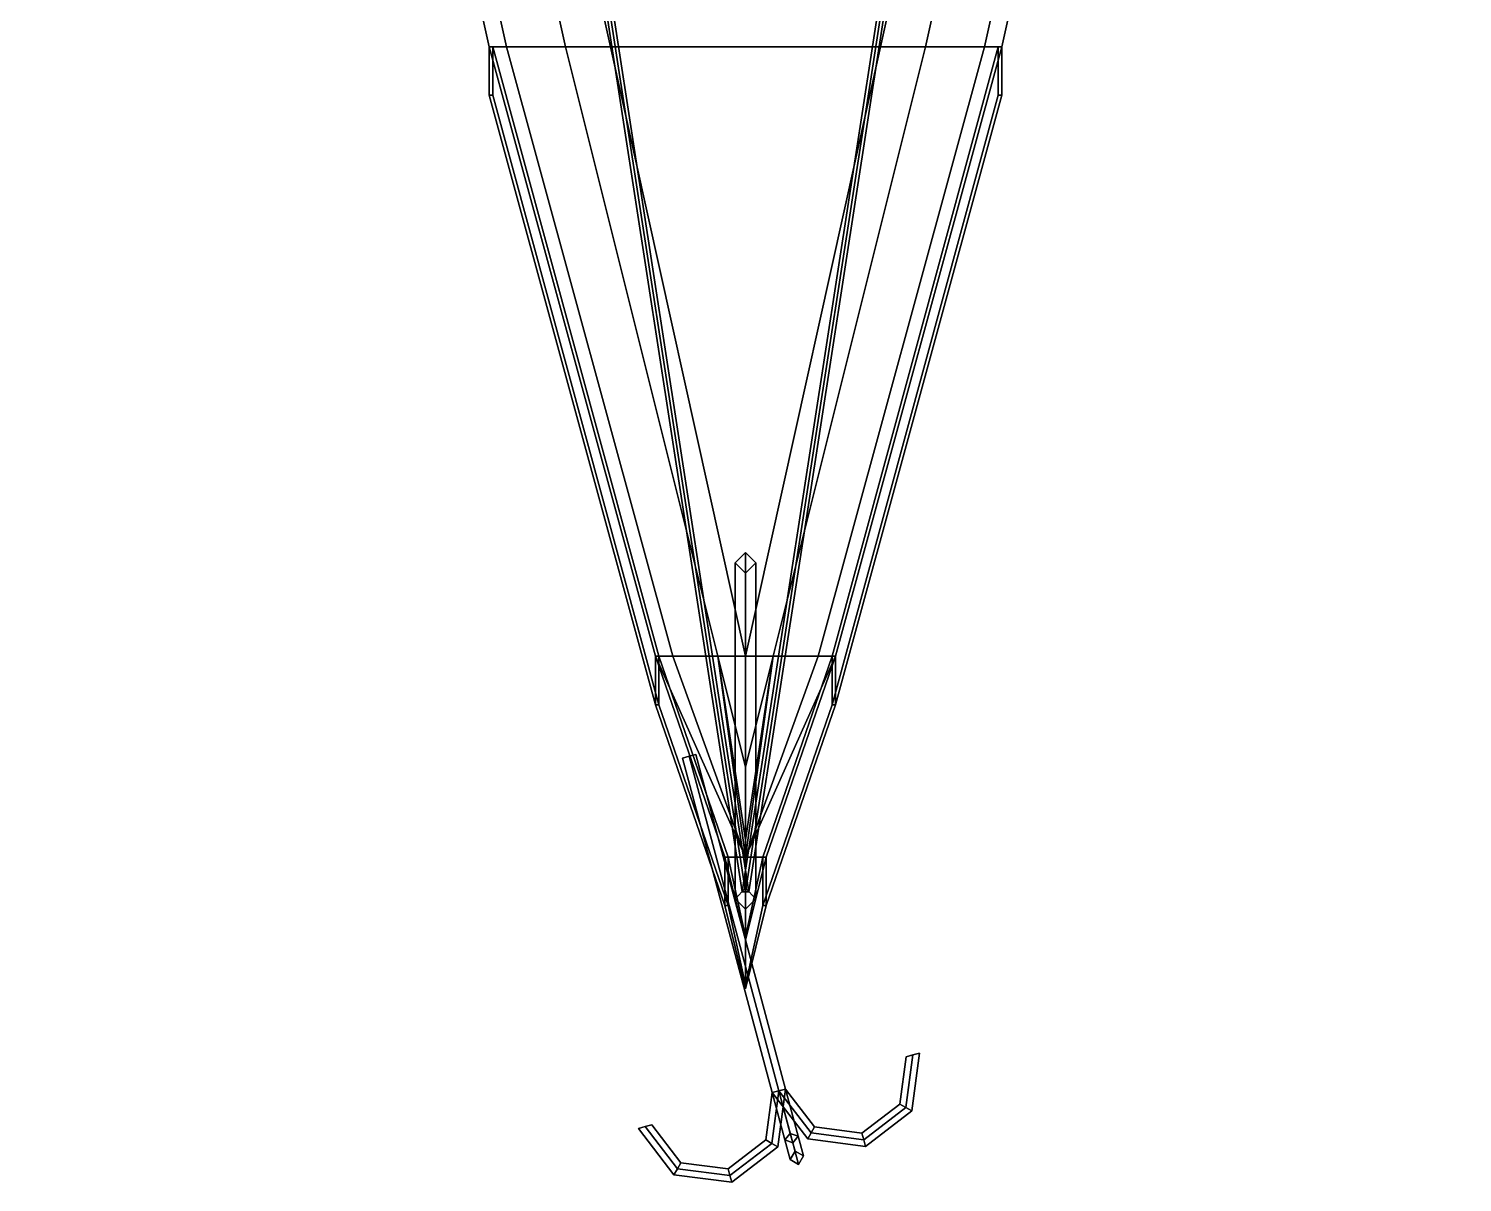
# Model space of a CAD drawing. Header units: millimetres. Extents: x -3 to 3, y -23.4 to 39.1.
# Drawn here: x -2.07 to 2.07, y -23.419 to -20.088 of the extents above; entities that cross this region are included whole.
import ezdxf

# ---------------------------------------------------------------- set-up
doc = ezdxf.new("R2010")
doc.units = ezdxf.units.MM
doc.layers.add('base_43', color=7, linetype='Continuous')
doc.layers.add('underwater', color=1, linetype='Continuous')

msp = doc.modelspace()

# ---------------------------------------------------------------- linework, layer by layer
for points in [[(-1.130000000000002, -18.38), (-0.7400000000000024, -20.14), (-0.7400000000000051, -20.14, 1.27), (-1.130000000000004, -18.38, 1.25)], [(-1.130000000000004, -18.38, 1.25), (-0.7400000000000051, -20.14, 1.27), (0.7399999999999953, -20.14, 1.27), (1.129999999999995, -18.38, 1.25)], [(1.129999999999995, -18.38, 1.25), (0.7399999999999953, -20.14, 1.27), (0.7399999999999975, -20.14), (1.129999999999998, -18.38)], [(-0.7400000000000024, -20.14), (-0.2600000000000027, -21.9), (-0.2600000000000051, -21.9, 1.29), (-0.7400000000000051, -20.14, 1.27)], [(-0.7400000000000051, -20.14, 1.27), (-0.7400000000000002, -20.28, 1.48), (-0.7300000000000002, -20.28, 1.48), (-0.7300000000000002, -20.14, 1.27)], [(-0.2600000000000051, -21.9, 1.29), (-0.2599999999999998, -22.04, 1.8), (-0.7400000000000002, -20.28, 1.48), (-0.7400000000000002, -20.14, 1.27)], [(-0.7300000000000051, -20.14, 1.27), (-0.2499999999999813, -21.90000000000007, 1.290000000000001), (0.2499999999999944, -21.9, 1.29), (0.7299999999999953, -20.14, 1.27)], [(-0.7300000000000051, -20.14, 1.27), (-0.7300000000000002, -20.28, 1.48), (-0.2499999999999998, -22.04, 1.8), (-0.2499999999999998, -21.9, 1.29)], [(0.2499999999999944, -21.9, 1.29), (0.2499999999999944, -22.04, 1.8), (0.7299999999999953, -20.28, 1.48), (0.7299999999999953, -20.14, 1.27)], [(0.7399999999999953, -20.14, 1.27), (0.2599999999999945, -21.9, 1.29), (0.2599999999999973, -21.9), (0.7399999999999975, -20.14)], [(0.7399999999999953, -20.14, 1.27), (0.7399999999999953, -20.28, 1.48), (0.2599999999999944, -22.04, 1.8), (0.2599999999999945, -21.9, 1.29)], [(0.7299999999999953, -20.14, 1.27), (0.7299999999999953, -20.28, 1.48), (0.7399999999999953, -20.28, 1.48), (0.7399999999999953, -20.14, 1.27)], [(-0.7400000000000002, -20.28, 1.48), (-0.2599999999999998, -22.04, 1.8), (-0.2499999999999998, -22.04, 1.8), (-0.7300000000000002, -20.28, 1.48)], [(0.7299999999999953, -20.28, 1.48), (0.2499999999999944, -22.04, 1.8), (0.2599999999999944, -22.04, 1.8), (0.7399999999999953, -20.28, 1.48)], [(-5.286830001560716e-15, -21.6, 1.29), (-0.03000000000000529, -21.63, 1.29), (-0.03000000000000554, -22.6, 3.43), (-5.524403634202257e-15, -22.57, 3.43)], [(0.0299999999999947, -21.63, 1.29), (-5.286830001560716e-15, -21.6, 1.29), (-5.524403634202257e-15, -22.57, 3.43), (0.02999999999999446, -22.6, 3.43)], [(-0.03000000000000529, -21.63, 1.29), (-5.311933618662446e-15, -21.66, 1.29), (-5.524403634202257e-15, -22.57, 3.297628865979384), (-0.03000000000000554, -22.6, 3.43)], [(-5.311933618662446e-15, -21.66, 1.29), (0.0299999999999947, -21.63, 1.29), (0.02999999999999446, -22.6, 3.43), (-5.524403634202257e-15, -22.57, 3.297628865979384)], [(-0.2600000000000027, -21.9), (-5.505830166785408e-15, -22.48), (-0.06000000000000601, -22.48, 1.29), (-0.2600000000000051, -21.9, 1.29)], [(-0.06000000000000597, -22.48, 1.29), (-0.06000000000000049, -22.62, 1.88), (-0.2599999999999998, -22.04, 1.8), (-0.2600000000000051, -21.9, 1.29)], [(-0.2499999999999813, -21.90000000000007, 1.290000000000001), (-0.05000000000000922, -22.48, 1.289999999999999), (0.049999999999995, -22.48, 1.29), (0.2499999999999944, -21.9, 1.29)], [(-0.2500000000000047, -21.9, 1.29), (-0.2499999999999998, -22.04, 1.8), (-0.05000000000000048, -22.62, 1.88), (-0.05000000000000052, -22.48, 1.29)], [(0.2599999999999945, -21.9, 1.29), (0.05999999999999499, -22.48, 1.29), (-5.505830166785408e-15, -22.48), (0.2599999999999973, -21.9)], [(0.2499999999999944, -21.9, 1.29), (0.04999999999999498, -22.48, 1.29), (0.04999999999999539, -22.62, 1.88), (0.2499999999999949, -22.04, 1.8)], [(0.259999999999994, -22.04, 1.8), (0.05999999999999451, -22.62, 1.88), (0.05999999999999499, -22.48, 1.29), (0.2599999999999945, -21.9, 1.29)], [(-0.2599999999999998, -22.04, 1.8), (-0.06000000000000052, -22.62, 1.88), (-0.05000000000000051, -22.62, 1.88), (-0.2499999999999998, -22.04, 1.8)], [(0.2499999999999944, -22.04, 1.8), (0.04999999999999494, -22.62, 1.88), (0.05999999999999495, -22.62, 1.88), (0.2599999999999944, -22.04, 1.8)], [(-0.1623504748063912, -22.18874079554101, 1.06), (-0.1816689913321726, -22.19391717644306, 1.04), (0.0771500537703479, -23.15984300273213, 1.04), (0.09646857029612933, -23.15466662183008, 1.06)], [(-0.1816689913321726, -22.19391717644306, 1.04), (-0.1623504748063912, -22.18874079554101, 1.02), (0.09646857029612933, -23.15466662183008, 1.02), (0.0771500537703479, -23.15984300273213, 1.04)], [(-0.1430319582806097, -22.18356441463896, 1.04), (-0.1623504748063912, -22.18874079554101, 1.06), (0.09646857029612933, -23.15466662183008, 1.06), (0.1157870868219108, -23.14949024092803, 1.04)], [(-0.1623504748063912, -22.18874079554101, 1.02), (-0.1430319582806097, -22.18356441463896, 1.04), (0.1157870868219108, -23.14949024092803, 1.04), (0.09646857029612933, -23.15466662183008, 1.02)], [(-5.505830166785408e-15, -22.48), (-5.505830166785408e-15, -22.48), (-5.564611271768882e-15, -22.72, 1.29), (-0.06000000000000601, -22.48, 1.29)], [(-2.782305635884442e-15, -22.72000000000001, 1.29), (-2.799450124837954e-15, -22.86, 1.88), (-0.06000000000000059, -22.62, 1.88), (-0.06000000000000639, -22.48, 1.29)], [(-0.05000000000000922, -22.48, 1.289999999999999), (1.575964348161707e-14, -22.71000000000078, 1.290000000003297), (1.575964348161707e-14, -22.71000000000078, 1.290000000003297), (0.049999999999995, -22.48, 1.29)], [(-0.05000000000002387, -22.47999999999993, 1.289999999999999), (-0.05000000000000048, -22.62, 1.88), (-2.798225518484131e-15, -22.84999999999999, 1.88), (-2.781081029530619e-15, -22.71, 1.29)], [(0.05999999999999499, -22.48, 1.29), (-5.564611271768882e-15, -22.72, 1.29), (-5.505830166785408e-15, -22.48)], [(0.05999999999999451, -22.62, 1.88), (-2.903533533396562e-15, -22.85999999999999, 1.879999999999955), (-5.564802091351239e-15, -22.72, 1.29), (0.05999999999999499, -22.48, 1.29)], [(0.04999999999999498, -22.48, 1.29), (-1.744990274239053e-14, -22.71000000000024, 1.290000000001007), (-2.798225518484131e-15, -22.84999999999999, 1.88), (0.0499999999999958, -22.62, 1.88)], [(-5.524403634202257e-15, -22.57, 1.29), (-0.03000000000000554, -22.6, 1.29), (-0.03000000000000554, -22.6, 4.33), (-5.524403634202257e-15, -22.57, 4.33)], [(-5.524403634202257e-15, -22.57, 4.33), (-0.03000000000000554, -22.6, 4.33), (-5.549507251303987e-15, -22.63, 4.33), (0.02999999999999446, -22.6, 4.33)], [(-0.03000000000000554, -22.6, 1.29), (-5.549507251303987e-15, -22.63, 1.29), (-5.549507251303987e-15, -22.63, 4.33), (-0.03000000000000554, -22.6, 4.33)], [(0.02999999999999446, -22.6, 1.29), (-5.524403634202257e-15, -22.57, 1.29), (-5.524403634202257e-15, -22.57, 4.33), (0.02999999999999446, -22.6, 4.33)], [(-5.549507251303987e-15, -22.63, 1.29), (0.02999999999999446, -22.6, 1.29), (0.02999999999999446, -22.6, 4.33), (-5.549507251303987e-15, -22.63, 4.33)], [(-0.06000000000000052, -22.62, 1.88), (-2.799450124837954e-15, -22.86, 1.88), (-2.798225518484131e-15, -22.84999999999999, 1.88), (-0.05000000000000051, -22.62, 1.88)], [(0.04999999999999494, -22.62, 1.88), (-2.798225518484131e-15, -22.84999999999999, 1.88), (-2.799450124837954e-15, -22.86, 1.88), (0.05999999999999495, -22.62, 1.88)], [(-1.744990274239049e-14, -22.70999999999993, 1.29), (5.930903012631162e-15, -22.85, 1.880000000000001), (-2.798225518484131e-15, -22.84999999999999, 1.75)], [(1.575964348170949e-14, -22.71000000000009, 1.290000000001007), (-2.798225518484131e-15, -22.84999999999999, 1.75), (-2.798225518484131e-15, -22.84999999999999, 1.75), (1.658210515512875e-14, -22.85000000000009, 1.880000000001007)], [(-2.799450124837954e-15, -22.86, 1.75), (-2.799450124837954e-15, -22.86, 1.75), (-2.903533533396562e-15, -22.85999999999999, 1.88), (-8.694243242013399e-15, -22.71999999999999, 1.29)], [(0.4628588163108286, -23.20290281280958, 1.02), (0.4455383082351415, -23.19290281280957, 1.04), (0.4635203842859738, -23.05631538469112, 1.04), (0.4828389008117543, -23.05113900378907, 1.02)], [(0.4455383082351415, -23.19290281280957, 1.04), (0.4628588163108286, -23.20290281280958, 1.06), (0.4828389008117543, -23.05113900378907, 1.06), (0.4635203842859738, -23.05631538469112, 1.04)], [(0.4628588163108286, -23.20290281280958, 1.06), (0.4801793243865183, -23.21290281280957, 1.04), (0.5021574173375358, -23.04596262288702, 1.04), (0.4828389008117543, -23.05113900378907, 1.06)], [(0.4801793243865183, -23.21290281280957, 1.04), (0.4628588163108286, -23.20290281280958, 1.02), (0.4828389008117543, -23.05113900378907, 1.02), (0.5021574173375358, -23.04596262288702, 1.04)], [(0.4828389008117543, -23.05113900378907, 1.02), (0.4635203842859738, -23.05631538469112, 1.04), (0.4828389008117543, -23.05113900378907, 1.06), (0.5021574173375358, -23.04596262288702, 1.04)], [(0.09646857029613022, -23.15466662183008, 1.06), (0.0771500537703488, -23.15984300273213, 1.04), (0.05916797771951474, -23.29643043085058, 1.04), (0.07648848579520447, -23.30643043085059, 1.06)], [(0.0771500537703488, -23.15984300273213, 1.04), (0.09646857029613022, -23.15466662183008, 1.02), (0.07648848579520447, -23.30643043085059, 1.02), (0.05916797771951474, -23.29643043085058, 1.04)], [(0.09646857029613022, -23.15466662183008, 1.02), (0.1157870868219108, -23.14949024092803, 1.04), (0.09380899387089155, -23.31643043085059, 1.04), (0.07648848579520447, -23.30643043085059, 1.02)], [(0.1157870868219108, -23.14949024092803, 1.04), (0.09646857029613022, -23.15466662183008, 1.06), (0.07648848579520447, -23.30643043085059, 1.06), (0.09380899387089155, -23.31643043085059, 1.04)], [(0.0771500537703479, -23.15984300273213, 0.6400000000000023), (0.09646857029612933, -23.15466662183008, 0.6600000000000019), (0.1157870868219108, -23.14949024092803, 0.6400000000000023), (0.09646857029612933, -23.15466662183008, 0.6200000000000028)], [(0.1157870868219108, -23.14949024092803, 1.439999999999998), (0.09646857029612933, -23.15466662183008, 1.419999999999999), (0.0771500537703479, -23.15984300273213, 1.439999999999998), (0.09646857029612933, -23.15466662183008, 1.459999999999998)], [(0.1137525941487914, -23.29644554311058, 0.6985786437626924), (0.1294108566367279, -23.27760890817068, 0.7127207793864212), (0.09646857029612933, -23.15466662183008, 0.6600000000000019), (0.0771500537703479, -23.15984300273213, 0.6400000000000023)], [(0.136731364712417, -23.30492941624637, 0.6844365081389601), (0.1137525941487914, -23.29644554311058, 0.6985786437626924), (0.0771500537703479, -23.15984300273213, 0.6400000000000023), (0.09646857029612933, -23.15466662183008, 0.6200000000000028)], [(0.0771500537703479, -23.15984300273213, 1.040000000000001), (0.09646857029612933, -23.15466662183008, 1.020000000000001), (0.1294108566367288, -23.27760890817068, 0.9672792206135785), (0.1137525941487914, -23.29644554311058, 0.9814213562373109)], [(0.09646857029612933, -23.15466662183008, 1.06), (0.0771500537703479, -23.15984300273213, 1.040000000000001), (0.1137525941487914, -23.29644554311058, 0.9814213562373109), (0.1367313647124178, -23.30492941624637, 0.9955634918610397)], [(0.09646857029612844, -23.15466662183008, 1.06), (0.0771500537703479, -23.15984300273213, 1.04), (0.1796537355539441, -23.29342840164215, 1.04), (0.1896537355539412, -23.27610789356646, 1.06)], [(0.0771500537703479, -23.15984300273213, 1.04), (0.09646857029612844, -23.15466662183008, 1.02), (0.1896537355539412, -23.27610789356646, 1.02), (0.1796537355539441, -23.29342840164215, 1.04)], [(0.1294108566367279, -23.27760890817068, 1.367279220613579), (0.1137525941487914, -23.29644554311058, 1.381421356237308), (0.0771500537703479, -23.15984300273213, 1.439999999999998), (0.09646857029612933, -23.15466662183008, 1.419999999999999)], [(0.1137525941487914, -23.29644554311058, 1.381421356237308), (0.136731364712417, -23.30492941624637, 1.39556349186104), (0.09646857029612933, -23.15466662183008, 1.459999999999998), (0.0771500537703479, -23.15984300273213, 1.439999999999998)], [(0.09646857029612933, -23.15466662183008, 1.059999999999999), (0.0771500537703479, -23.15984300273213, 1.04), (0.1137525941487914, -23.29644554311058, 1.09857864376269), (0.1294108566367288, -23.27760890817068, 1.112720779386422)], [(0.0771500537703479, -23.15984300273213, 1.04), (0.09646857029612933, -23.15466662183008, 1.02), (0.1367313647124178, -23.30492941624637, 1.084436508138961), (0.1137525941487914, -23.29644554311058, 1.09857864376269)], [(0.1294108566367279, -23.27760890817068, 0.7127207793864212), (0.1523896272003543, -23.28609278130648, 0.6985786437626924), (0.1157870868219108, -23.14949024092803, 0.6400000000000023), (0.09646857029612933, -23.15466662183008, 0.6600000000000019)], [(0.1523896272003543, -23.28609278130648, 0.6985786437626924), (0.136731364712417, -23.30492941624637, 0.6844365081389601), (0.09646857029612933, -23.15466662183008, 0.6200000000000028), (0.1157870868219108, -23.14949024092803, 0.6400000000000023)], [(0.09646857029612933, -23.15466662183008, 1.020000000000001), (0.1157870868219108, -23.14949024092803, 1.040000000000001), (0.1523896272003543, -23.28609278130648, 0.9814213562373109), (0.1294108566367288, -23.27760890817068, 0.9672792206135785)], [(0.1157870868219108, -23.14949024092803, 1.040000000000001), (0.09646857029612933, -23.15466662183008, 1.06), (0.1367313647124178, -23.30492941624637, 0.9955634918610397), (0.1523896272003543, -23.28609278130648, 0.9814213562373109)], [(0.09646857029612844, -23.15466662183008, 1.02), (0.1157870868219099, -23.14949024092803, 1.04), (0.1996537355539428, -23.25878738549078, 1.04), (0.1896537355539412, -23.27610789356646, 1.02)], [(0.1157870868219099, -23.14949024092803, 1.04), (0.09646857029612844, -23.15466662183008, 1.06), (0.1896537355539412, -23.27610789356646, 1.06), (0.1996537355539428, -23.25878738549078, 1.04)], [(0.1523896272003543, -23.28609278130648, 1.381421356237308), (0.1294108566367279, -23.27760890817068, 1.367279220613579), (0.09646857029612933, -23.15466662183008, 1.419999999999999), (0.1157870868219108, -23.14949024092803, 1.439999999999998)], [(0.136731364712417, -23.30492941624637, 1.39556349186104), (0.1523896272003543, -23.28609278130648, 1.381421356237308), (0.1157870868219108, -23.14949024092803, 1.439999999999998), (0.09646857029612933, -23.15466662183008, 1.459999999999998)], [(0.1157870868219108, -23.14949024092803, 1.04), (0.09646857029612933, -23.15466662183008, 1.059999999999999), (0.1294108566367288, -23.27760890817068, 1.112720779386422), (0.1523896272003543, -23.28609278130648, 1.09857864376269)], [(0.09646857029612933, -23.15466662183008, 1.02), (0.1157870868219108, -23.14949024092803, 1.04), (0.1523896272003543, -23.28609278130648, 1.09857864376269), (0.1367313647124178, -23.30492941624637, 1.084436508138961)], [(0.3414175445744468, -23.29608797806739, 1.02), (0.336241163672396, -23.27676946154161, 1.04), (0.4455383082351415, -23.19290281280957, 1.04), (0.4628588163108286, -23.20290281280958, 1.02)], [(0.336241163672396, -23.27676946154161, 1.04), (0.3414175445744468, -23.29608797806739, 1.06), (0.4628588163108286, -23.20290281280958, 1.06), (0.4455383082351415, -23.19290281280957, 1.04)], [(0.3414175445744468, -23.29608797806739, 1.06), (0.3465939254764968, -23.31540649459317, 1.04), (0.4801793243865183, -23.21290281280957, 1.04), (0.4628588163108286, -23.20290281280958, 1.06)], [(0.3465939254764968, -23.31540649459317, 1.04), (0.3414175445744468, -23.29608797806739, 1.02), (0.4628588163108286, -23.20290281280958, 1.02), (0.4801793243865183, -23.21290281280957, 1.04)], [(-0.2899017602194957, -23.25819423987109, 1.06), (-0.2705832436937151, -23.25301785896904, 1.04), (-0.2899017602194957, -23.25819423987109, 1.02), (-0.3092202767452771, -23.26337062077314, 1.04)], [(-0.1967165949616828, -23.37963551160747, 1.02), (-0.2067165949616844, -23.39695601968316, 1.040000000000001), (-0.3092202767452771, -23.26337062077314, 1.04), (-0.2899017602194957, -23.25819423987109, 1.02)], [(-0.2067165949616844, -23.39695601968316, 1.040000000000001), (-0.1967165949616828, -23.37963551160747, 1.060000000000001), (-0.2899017602194957, -23.25819423987109, 1.06), (-0.3092202767452771, -23.26337062077314, 1.04)], [(-0.1967165949616828, -23.37963551160747, 1.060000000000001), (-0.1867165949616857, -23.36231500353178, 1.040000000000001), (-0.2705832436937151, -23.25301785896904, 1.04), (-0.2899017602194957, -23.25819423987109, 1.06)], [(-0.1867165949616857, -23.36231500353178, 1.040000000000001), (-0.1967165949616828, -23.37963551160747, 1.02), (-0.2899017602194957, -23.25819423987109, 1.02), (-0.2705832436937151, -23.25301785896904, 1.04)], [(0.1896537355539412, -23.27610789356646, 1.02), (0.1996537355539428, -23.25878738549078, 1.04), (0.336241163672396, -23.27676946154161, 1.04), (0.3414175445744468, -23.29608797806739, 1.02)], [(0.1996537355539428, -23.25878738549078, 1.04), (0.1896537355539412, -23.27610789356646, 1.06), (0.3414175445744468, -23.29608797806739, 1.06), (0.336241163672396, -23.27676946154161, 1.04)], [(0.07648848579520447, -23.30643043085059, 1.06), (0.05916797771951474, -23.29643043085058, 1.04), (-0.05012916684323082, -23.38029707958261, 1.04), (-0.04495278594117996, -23.3996155961084, 1.06)], [(0.05916797771951474, -23.29643043085058, 1.04), (0.07648848579520447, -23.30643043085059, 1.02), (-0.04495278594117996, -23.3996155961084, 1.020000000000001), (-0.05012916684323082, -23.38029707958261, 1.04)], [(0.07648848579520447, -23.30643043085059, 1.02), (0.09380899387089155, -23.31643043085059, 1.04), (-0.03977640503912999, -23.41893411263418, 1.04), (-0.04495278594117996, -23.3996155961084, 1.020000000000001)], [(0.09380899387089155, -23.31643043085059, 1.04), (0.07648848579520447, -23.30643043085059, 1.06), (-0.04495278594117996, -23.3996155961084, 1.06), (-0.03977640503912999, -23.41893411263418, 1.04)], [(0.128913862790852, -23.35302816798994, 0.8400000000000003), (0.1430559984145826, -23.32853327056211, 0.8400000000000003), (0.1294108566367279, -23.27760890817068, 0.7127207793864212), (0.1137525941487914, -23.29644554311058, 0.6985786437626924)], [(0.1137525941487914, -23.29644554311058, 0.9814213562373109), (0.1294108566367288, -23.27760890817068, 0.9672792206135785), (0.1430559984145826, -23.32853327056211, 0.8400000000000003), (0.128913862790852, -23.35302816798994, 0.8400000000000003)], [(0.1294108566367288, -23.27760890817068, 1.112720779386422), (0.1137525941487914, -23.29644554311058, 1.09857864376269), (0.128913862790852, -23.35302816798994, 1.24), (0.1430559984145826, -23.32853327056211, 1.24)], [(0.1430559984145826, -23.32853327056211, 1.24), (0.128913862790852, -23.35302816798994, 1.24), (0.1137525941487914, -23.29644554311058, 1.381421356237308), (0.1294108566367279, -23.27760890817068, 1.367279220613579)], [(0.1534087602186834, -23.36717030361368, 0.8400000000000003), (0.128913862790852, -23.35302816798994, 0.8400000000000003), (0.1137525941487914, -23.29644554311058, 0.6985786437626924), (0.136731364712417, -23.30492941624637, 0.6844365081389601)], [(0.1367313647124178, -23.30492941624637, 0.9955634918610397), (0.1137525941487914, -23.29644554311058, 0.9814213562373109), (0.128913862790852, -23.35302816798994, 0.8400000000000003), (0.1534087602186834, -23.36717030361368, 0.8400000000000003)], [(0.1137525941487914, -23.29644554311058, 1.09857864376269), (0.1367313647124178, -23.30492941624637, 1.084436508138961), (0.1534087602186834, -23.36717030361368, 1.24), (0.128913862790852, -23.35302816798994, 1.24)], [(0.128913862790852, -23.35302816798994, 1.24), (0.1534087602186834, -23.36717030361368, 1.24), (0.136731364712417, -23.30492941624637, 1.39556349186104), (0.1137525941487914, -23.29644554311058, 1.381421356237308)], [(0.1430559984145826, -23.32853327056211, 0.8400000000000003), (0.1675508958424149, -23.34267540618584, 0.8400000000000003), (0.1523896272003543, -23.28609278130648, 0.6985786437626924), (0.1294108566367279, -23.27760890817068, 0.7127207793864212)], [(0.1294108566367288, -23.27760890817068, 0.9672792206135785), (0.1523896272003543, -23.28609278130648, 0.9814213562373109), (0.1675508958424149, -23.34267540618584, 0.8400000000000003), (0.1430559984145826, -23.32853327056211, 0.8400000000000003)], [(0.1523896272003543, -23.28609278130648, 1.09857864376269), (0.1294108566367288, -23.27760890817068, 1.112720779386422), (0.1430559984145826, -23.32853327056211, 1.24), (0.1675508958424149, -23.34267540618584, 1.24)], [(0.1675508958424149, -23.34267540618584, 1.24), (0.1430559984145826, -23.32853327056211, 1.24), (0.1294108566367279, -23.27760890817068, 1.367279220613579), (0.1523896272003543, -23.28609278130648, 1.381421356237308)], [(0.1675508958424149, -23.34267540618584, 0.8400000000000003), (0.1534087602186834, -23.36717030361368, 0.8400000000000003), (0.136731364712417, -23.30492941624637, 0.6844365081389601), (0.1523896272003543, -23.28609278130648, 0.6985786437626924)], [(0.1523896272003543, -23.28609278130648, 0.9814213562373109), (0.1367313647124178, -23.30492941624637, 0.9955634918610397), (0.1534087602186834, -23.36717030361368, 0.8400000000000003), (0.1675508958424149, -23.34267540618584, 0.8400000000000003)], [(0.1367313647124178, -23.30492941624637, 1.084436508138961), (0.1523896272003543, -23.28609278130648, 1.09857864376269), (0.1675508958424149, -23.34267540618584, 1.24), (0.1534087602186834, -23.36717030361368, 1.24)], [(0.1534087602186834, -23.36717030361368, 1.24), (0.1675508958424149, -23.34267540618584, 1.24), (0.1523896272003543, -23.28609278130648, 1.381421356237308), (0.136731364712417, -23.30492941624637, 1.39556349186104)], [(0.1896537355539412, -23.27610789356646, 1.06), (0.1796537355539441, -23.29342840164215, 1.04), (0.3465939254764968, -23.31540649459317, 1.04), (0.3414175445744468, -23.29608797806739, 1.06)], [(0.1796537355539441, -23.29342840164215, 1.04), (0.1896537355539412, -23.27610789356646, 1.02), (0.3414175445744468, -23.29608797806739, 1.02), (0.3465939254764968, -23.31540649459317, 1.04)], [(-0.04495278594117996, -23.3996155961084, 1.020000000000001), (-0.03977640503912999, -23.41893411263418, 1.04), (-0.2067165949616844, -23.39695601968316, 1.040000000000001), (-0.1967165949616828, -23.37963551160747, 1.02)], [(-0.03977640503912999, -23.41893411263418, 1.04), (-0.04495278594117996, -23.3996155961084, 1.06), (-0.1967165949616828, -23.37963551160747, 1.060000000000001), (-0.2067165949616844, -23.39695601968316, 1.040000000000001)], [(-0.04495278594117996, -23.3996155961084, 1.06), (-0.05012916684323082, -23.38029707958261, 1.04), (-0.1867165949616857, -23.36231500353178, 1.040000000000001), (-0.1967165949616828, -23.37963551160747, 1.060000000000001)], [(-0.05012916684323082, -23.38029707958261, 1.04), (-0.04495278594117996, -23.3996155961084, 1.020000000000001), (-0.1967165949616828, -23.37963551160747, 1.02), (-0.1867165949616857, -23.36231500353178, 1.040000000000001)]]:
    msp.add_3dface(points)
at = {"layer": 'base_43'}
for points in [[(-0.01000000000000041, -22.58, 4.27), (-4.108554317074076e-16, -22.58, 4.28), (-2.06, -9.219999999999999, 5.71), (-2.07, -9.219999999999999, 5.7)], [(-4.102431285304964e-16, -22.58, 4.26), (-0.01000000000000041, -22.58, 4.27), (-2.07, -9.219999999999999, 5.7), (-2.06, -9.219999999999999, 5.69)], [(-4.108554317074076e-16, -22.58, 4.28), (0.009999999999999377, -22.58, 4.27), (-2.05, -9.219999999999999, 5.7), (-2.06, -9.219999999999999, 5.71)], [(0.009999999999999377, -22.58, 4.27), (-4.102431285304964e-16, -22.58, 4.26), (-2.06, -9.219999999999999, 5.69), (-2.05, -9.219999999999999, 5.7)], [(-0.01000000000000041, -22.58, 4.27), (-4.108554317074076e-16, -22.58, 4.28), (2.06, -9.219999999999999, 5.71), (2.05, -9.219999999999999, 5.7)], [(-4.102431285304964e-16, -22.58, 4.26), (-0.01000000000000041, -22.58, 4.27), (2.05, -9.219999999999999, 5.7), (2.06, -9.219999999999999, 5.69)], [(-4.108554317074076e-16, -22.58, 4.28), (0.009999999999999377, -22.58, 4.27), (2.07, -9.219999999999999, 5.7), (2.06, -9.219999999999999, 5.71)], [(0.009999999999999377, -22.58, 4.27), (-4.102431285304964e-16, -22.58, 4.26), (2.06, -9.219999999999999, 5.69), (2.07, -9.219999999999999, 5.7)], [(-1.130000000000002, -18.38), (-0.7400000000000024, -20.14), (-0.7400000000000051, -20.14, 1.27), (-1.130000000000004, -18.38, 1.25)], [(-1.130000000000004, -18.38, 1.25), (-0.7400000000000051, -20.14, 1.27), (0.7399999999999953, -20.14, 1.27), (1.129999999999995, -18.38, 1.25)], [(1.129999999999995, -18.38, 1.25), (0.7399999999999953, -20.14, 1.27), (0.7399999999999975, -20.14), (1.129999999999998, -18.38)], [(-0.2600000000000051, -21.9, 1.289999999999999), (-0.2599999999999998, -22.04, 1.800000000000001), (-0.7400000000000002, -20.28, 1.48), (-0.7400000000000002, -20.14, 1.27)], [(-0.7400000000000024, -20.14), (-0.2600000000000027, -21.9), (-0.2600000000000051, -21.9, 1.289999999999999), (-0.7400000000000051, -20.14, 1.27)], [(-0.7400000000000051, -20.14, 1.27), (-0.7400000000000002, -20.28, 1.48), (-0.7300000000000002, -20.28, 1.48), (-0.7300000000000002, -20.14, 1.27)], [(-0.7300000000000051, -20.14, 1.27), (-0.7300000000000002, -20.28, 1.48), (-0.2499999999999998, -22.04, 1.800000000000001), (-0.2499999999999998, -21.9, 1.289999999999999)], [(-0.7300000000000051, -20.14, 1.27), (-0.2499999999999813, -21.90000000000007, 1.289999999999999), (0.2499999999999944, -21.9, 1.289999999999999), (0.7299999999999953, -20.14, 1.27)], [(0.2499999999999944, -21.9, 1.289999999999999), (0.2499999999999944, -22.04, 1.800000000000001), (0.7299999999999953, -20.28, 1.48), (0.7299999999999953, -20.14, 1.27)], [(0.7399999999999953, -20.14, 1.27), (0.7399999999999953, -20.28, 1.48), (0.2599999999999944, -22.04, 1.800000000000001), (0.2599999999999945, -21.9, 1.289999999999999)], [(0.7399999999999953, -20.14, 1.27), (0.2599999999999945, -21.9, 1.289999999999999), (0.2599999999999973, -21.9), (0.7399999999999975, -20.14)], [(0.7299999999999953, -20.14, 1.27), (0.7299999999999953, -20.28, 1.48), (0.7399999999999953, -20.28, 1.48), (0.7399999999999953, -20.14, 1.27)], [(-0.7400000000000002, -20.28, 1.48), (-0.2599999999999998, -22.04, 1.800000000000001), (-0.2499999999999998, -22.04, 1.800000000000001), (-0.7300000000000002, -20.28, 1.48)], [(0.7299999999999953, -20.28, 1.48), (0.2499999999999944, -22.04, 1.800000000000001), (0.2599999999999944, -22.04, 1.800000000000001), (0.7399999999999953, -20.28, 1.48)], [(-5.286830001560716e-15, -21.6, 1.289999999999999), (-0.03000000000000529, -21.63, 1.289999999999999), (-0.03000000000000554, -22.6, 3.43), (-5.524403634202257e-15, -22.57, 3.43)], [(0.0299999999999947, -21.63, 1.289999999999999), (-5.286830001560716e-15, -21.6, 1.289999999999999), (-5.524403634202257e-15, -22.57, 3.43), (0.02999999999999446, -22.6, 3.43)], [(-0.03000000000000529, -21.63, 1.289999999999999), (-5.311933618662446e-15, -21.66, 1.289999999999999), (-5.524403634202257e-15, -22.57, 3.297628865979384), (-0.03000000000000554, -22.6, 3.43)], [(-5.311933618662446e-15, -21.66, 1.289999999999999), (0.0299999999999947, -21.63, 1.289999999999999), (0.02999999999999446, -22.6, 3.43), (-5.524403634202257e-15, -22.57, 3.297628865979384)], [(-0.2600000000000027, -21.9), (-5.505830166785408e-15, -22.48), (-0.06000000000000601, -22.48, 1.289999999999999), (-0.2600000000000051, -21.9, 1.289999999999999)], [(-0.06000000000000597, -22.48, 1.289999999999999), (-0.06000000000000049, -22.62, 1.879999999999999), (-0.2599999999999998, -22.04, 1.800000000000001), (-0.2600000000000051, -21.9, 1.289999999999999)], [(-0.2500000000000047, -21.9, 1.289999999999999), (-0.2499999999999998, -22.04, 1.800000000000001), (-0.05000000000000048, -22.62, 1.879999999999999), (-0.05000000000000052, -22.48, 1.289999999999999)], [(-0.2499999999999813, -21.90000000000007, 1.289999999999999), (-0.05000000000000922, -22.48, 1.289999999999999), (0.049999999999995, -22.48, 1.289999999999999), (0.2499999999999944, -21.9, 1.289999999999999)], [(0.2599999999999945, -21.9, 1.289999999999999), (0.05999999999999499, -22.48, 1.289999999999999), (-5.505830166785408e-15, -22.48), (0.2599999999999973, -21.9)], [(0.2499999999999944, -21.9, 1.289999999999999), (0.04999999999999498, -22.48, 1.289999999999999), (0.04999999999999539, -22.62, 1.879999999999999), (0.2499999999999949, -22.04, 1.800000000000001)], [(0.259999999999994, -22.04, 1.800000000000001), (0.05999999999999451, -22.62, 1.879999999999999), (0.05999999999999499, -22.48, 1.289999999999999), (0.2599999999999945, -21.9, 1.289999999999999)], [(-0.2599999999999998, -22.04, 1.800000000000001), (-0.06000000000000052, -22.62, 1.879999999999999), (-0.05000000000000051, -22.62, 1.879999999999999), (-0.2499999999999998, -22.04, 1.800000000000001)], [(0.2499999999999944, -22.04, 1.800000000000001), (0.04999999999999494, -22.62, 1.879999999999999), (0.05999999999999495, -22.62, 1.879999999999999), (0.2599999999999944, -22.04, 1.800000000000001)], [(-0.1623504748063912, -22.18874079554101, 1.059999999999999), (-0.1816689913321726, -22.19391717644306, 1.039999999999999), (0.0771500537703479, -23.15984300273213, 1.039999999999999), (0.09646857029612933, -23.15466662183008, 1.059999999999999)], [(-0.1816689913321726, -22.19391717644306, 1.039999999999999), (-0.1623504748063912, -22.18874079554101, 1.02), (0.09646857029612933, -23.15466662183008, 1.02), (0.0771500537703479, -23.15984300273213, 1.039999999999999)], [(-0.1430319582806097, -22.18356441463896, 1.039999999999999), (-0.1623504748063912, -22.18874079554101, 1.059999999999999), (0.09646857029612933, -23.15466662183008, 1.059999999999999), (0.1157870868219108, -23.14949024092803, 1.039999999999999)], [(-0.1623504748063912, -22.18874079554101, 1.02), (-0.1430319582806097, -22.18356441463896, 1.039999999999999), (0.1157870868219108, -23.14949024092803, 1.039999999999999), (0.09646857029612933, -23.15466662183008, 1.02)], [(-5.505830166785408e-15, -22.48), (-5.505830166785408e-15, -22.48), (-5.564611271768882e-15, -22.72, 1.289999999999999), (-0.06000000000000601, -22.48, 1.289999999999999)], [(-2.782305635884442e-15, -22.72000000000001, 1.289999999999999), (-2.799450124837954e-15, -22.86, 1.879999999999999), (-0.06000000000000059, -22.62, 1.879999999999999), (-0.06000000000000639, -22.48, 1.289999999999999)], [(-0.05000000000002387, -22.47999999999993, 1.289999999999999), (-0.05000000000000048, -22.62, 1.879999999999999), (-2.798225518484131e-15, -22.84999999999999, 1.879999999999999), (-2.781081029530619e-15, -22.71, 1.289999999999999)], [(-0.05000000000000922, -22.48, 1.289999999999999), (1.575964348161707e-14, -22.71000000000078, 1.290000000003296), (1.575964348161707e-14, -22.71000000000078, 1.290000000003296), (0.049999999999995, -22.48, 1.289999999999999)], [(0.05999999999999499, -22.48, 1.289999999999999), (-5.564611271768882e-15, -22.72, 1.289999999999999), (-5.505830166785408e-15, -22.48)], [(0.04999999999999498, -22.48, 1.289999999999999), (-1.744990274239053e-14, -22.71000000000024, 1.290000000001008), (-2.798225518484131e-15, -22.84999999999999, 1.879999999999999), (0.0499999999999958, -22.62, 1.879999999999999)], [(0.05999999999999451, -22.62, 1.879999999999999), (-2.903533533396562e-15, -22.85999999999999, 1.879999999999956), (-5.564802091351239e-15, -22.72, 1.289999999999999), (0.05999999999999499, -22.48, 1.289999999999999)], [(-5.524403634202257e-15, -22.57, 1.289999999999999), (-0.03000000000000554, -22.6, 1.289999999999999), (-0.03000000000000554, -22.6, 4.330000000000002), (-5.524403634202257e-15, -22.57, 4.330000000000002)], [(-5.524403634202257e-15, -22.57, 4.330000000000002), (-0.03000000000000554, -22.6, 4.330000000000002), (-5.549507251303987e-15, -22.63, 4.330000000000002), (0.02999999999999446, -22.6, 4.330000000000002)], [(-0.03000000000000554, -22.6, 1.289999999999999), (-5.549507251303987e-15, -22.63, 1.289999999999999), (-5.549507251303987e-15, -22.63, 4.330000000000002), (-0.03000000000000554, -22.6, 4.330000000000002)], [(0.02999999999999446, -22.6, 1.289999999999999), (-5.524403634202257e-15, -22.57, 1.289999999999999), (-5.524403634202257e-15, -22.57, 4.330000000000002), (0.02999999999999446, -22.6, 4.330000000000002)], [(-5.549507251303987e-15, -22.63, 1.289999999999999), (0.02999999999999446, -22.6, 1.289999999999999), (0.02999999999999446, -22.6, 4.330000000000002), (-5.549507251303987e-15, -22.63, 4.330000000000002)], [(-0.06000000000000052, -22.62, 1.879999999999999), (-2.799450124837954e-15, -22.86, 1.879999999999999), (-2.798225518484131e-15, -22.84999999999999, 1.879999999999999), (-0.05000000000000051, -22.62, 1.879999999999999)], [(0.04999999999999494, -22.62, 1.879999999999999), (-2.798225518484131e-15, -22.84999999999999, 1.879999999999999), (-2.799450124837954e-15, -22.86, 1.879999999999999), (0.05999999999999495, -22.62, 1.879999999999999)], [(1.575964348170949e-14, -22.71000000000009, 1.290000000001008), (-2.798225518484131e-15, -22.84999999999999, 1.75), (-2.798225518484131e-15, -22.84999999999999, 1.75), (1.658210515512875e-14, -22.85000000000009, 1.880000000001008)], [(-1.744990274239049e-14, -22.70999999999993, 1.289999999999999), (5.930903012631162e-15, -22.85, 1.879999999999999), (-2.798225518484131e-15, -22.84999999999999, 1.75)], [(-2.799450124837954e-15, -22.86, 1.75), (-2.799450124837954e-15, -22.86, 1.75), (-2.903533533396562e-15, -22.85999999999999, 1.879999999999999), (-8.694243242013399e-15, -22.71999999999999, 1.289999999999999)], [(0.4455383082351415, -23.19290281280957, 1.039999999999999), (0.4628588163108286, -23.20290281280958, 1.059999999999999), (0.4828389008117543, -23.05113900378907, 1.059999999999999), (0.4635203842859738, -23.05631538469112, 1.039999999999999)], [(0.4628588163108286, -23.20290281280958, 1.02), (0.4455383082351415, -23.19290281280957, 1.039999999999999), (0.4635203842859738, -23.05631538469112, 1.039999999999999), (0.4828389008117543, -23.05113900378907, 1.02)], [(0.4801793243865183, -23.21290281280957, 1.039999999999999), (0.4628588163108286, -23.20290281280958, 1.02), (0.4828389008117543, -23.05113900378907, 1.02), (0.5021574173375358, -23.04596262288702, 1.039999999999999)], [(0.4628588163108286, -23.20290281280958, 1.059999999999999), (0.4801793243865183, -23.21290281280957, 1.039999999999999), (0.5021574173375358, -23.04596262288702, 1.039999999999999), (0.4828389008117543, -23.05113900378907, 1.059999999999999)], [(0.4828389008117543, -23.05113900378907, 1.02), (0.4635203842859738, -23.05631538469112, 1.039999999999999), (0.4828389008117543, -23.05113900378907, 1.059999999999999), (0.5021574173375358, -23.04596262288702, 1.039999999999999)], [(0.0771500537703488, -23.15984300273213, 1.039999999999999), (0.09646857029613022, -23.15466662183008, 1.02), (0.07648848579520447, -23.30643043085059, 1.02), (0.05916797771951474, -23.29643043085058, 1.039999999999999)], [(0.09646857029613022, -23.15466662183008, 1.059999999999999), (0.0771500537703488, -23.15984300273213, 1.039999999999999), (0.05916797771951474, -23.29643043085058, 1.039999999999999), (0.07648848579520447, -23.30643043085059, 1.059999999999999)], [(0.1157870868219108, -23.14949024092803, 1.039999999999999), (0.09646857029613022, -23.15466662183008, 1.059999999999999), (0.07648848579520447, -23.30643043085059, 1.059999999999999), (0.09380899387089155, -23.31643043085059, 1.039999999999999)], [(0.09646857029613022, -23.15466662183008, 1.02), (0.1157870868219108, -23.14949024092803, 1.039999999999999), (0.09380899387089155, -23.31643043085059, 1.039999999999999), (0.07648848579520447, -23.30643043085059, 1.02)], [(0.0771500537703479, -23.15984300273213, 0.6400000000000041), (0.09646857029612933, -23.15466662183008, 0.6600000000000001), (0.1157870868219108, -23.14949024092803, 0.6400000000000041), (0.09646857029612933, -23.15466662183008, 0.620000000000001)], [(0.1157870868219108, -23.14949024092803, 1.439999999999998), (0.09646857029612933, -23.15466662183008, 1.419999999999998), (0.0771500537703479, -23.15984300273213, 1.439999999999998), (0.09646857029612933, -23.15466662183008, 1.459999999999997)], [(0.0771500537703479, -23.15984300273213, 1.039999999999999), (0.09646857029612933, -23.15466662183008, 1.02), (0.1367313647124178, -23.30492941624637, 1.08443650813896), (0.1137525941487914, -23.29644554311058, 1.098578643762689)], [(0.09646857029612933, -23.15466662183008, 1.059999999999999), (0.0771500537703479, -23.15984300273213, 1.039999999999999), (0.1137525941487914, -23.29644554311058, 1.098578643762689), (0.1294108566367288, -23.27760890817068, 1.112720779386422)], [(0.0771500537703479, -23.15984300273213, 1.039999999999999), (0.09646857029612844, -23.15466662183008, 1.02), (0.1896537355539412, -23.27610789356646, 1.02), (0.1796537355539441, -23.29342840164215, 1.039999999999999)], [(0.09646857029612844, -23.15466662183008, 1.059999999999999), (0.0771500537703479, -23.15984300273213, 1.039999999999999), (0.1796537355539441, -23.29342840164215, 1.039999999999999), (0.1896537355539412, -23.27610789356646, 1.059999999999999)], [(0.09646857029612933, -23.15466662183008, 1.059999999999999), (0.0771500537703479, -23.15984300273213, 1.040000000000003), (0.1137525941487914, -23.29644554311058, 0.9814213562373091), (0.1367313647124178, -23.30492941624637, 0.9955634918610379)], [(0.0771500537703479, -23.15984300273213, 1.040000000000003), (0.09646857029612933, -23.15466662183008, 1.02), (0.1294108566367288, -23.27760890817068, 0.9672792206135803), (0.1137525941487914, -23.29644554311058, 0.9814213562373091)], [(0.136731364712417, -23.30492941624637, 0.6844365081389618), (0.1137525941487914, -23.29644554311058, 0.6985786437626906), (0.0771500537703479, -23.15984300273213, 0.6400000000000041), (0.09646857029612933, -23.15466662183008, 0.620000000000001)], [(0.1137525941487914, -23.29644554311058, 0.6985786437626906), (0.1294108566367279, -23.27760890817068, 0.7127207793864194), (0.09646857029612933, -23.15466662183008, 0.6600000000000001), (0.0771500537703479, -23.15984300273213, 0.6400000000000041)], [(0.1137525941487914, -23.29644554311058, 1.381421356237308), (0.136731364712417, -23.30492941624637, 1.39556349186104), (0.09646857029612933, -23.15466662183008, 1.459999999999997), (0.0771500537703479, -23.15984300273213, 1.439999999999998)], [(0.1294108566367279, -23.27760890817068, 1.367279220613579), (0.1137525941487914, -23.29644554311058, 1.381421356237308), (0.0771500537703479, -23.15984300273213, 1.439999999999998), (0.09646857029612933, -23.15466662183008, 1.419999999999998)], [(0.09646857029612933, -23.15466662183008, 1.02), (0.1157870868219108, -23.14949024092803, 1.039999999999999), (0.1523896272003543, -23.28609278130648, 1.098578643762689), (0.1367313647124178, -23.30492941624637, 1.08443650813896)], [(0.1157870868219108, -23.14949024092803, 1.039999999999999), (0.09646857029612933, -23.15466662183008, 1.059999999999999), (0.1294108566367288, -23.27760890817068, 1.112720779386422), (0.1523896272003543, -23.28609278130648, 1.098578643762689)], [(0.1157870868219099, -23.14949024092803, 1.039999999999999), (0.09646857029612844, -23.15466662183008, 1.059999999999999), (0.1896537355539412, -23.27610789356646, 1.059999999999999), (0.1996537355539428, -23.25878738549078, 1.039999999999999)], [(0.09646857029612844, -23.15466662183008, 1.02), (0.1157870868219099, -23.14949024092803, 1.039999999999999), (0.1996537355539428, -23.25878738549078, 1.039999999999999), (0.1896537355539412, -23.27610789356646, 1.02)], [(0.1157870868219108, -23.14949024092803, 1.040000000000003), (0.09646857029612933, -23.15466662183008, 1.059999999999999), (0.1367313647124178, -23.30492941624637, 0.9955634918610379), (0.1523896272003543, -23.28609278130648, 0.9814213562373091)], [(0.09646857029612933, -23.15466662183008, 1.02), (0.1157870868219108, -23.14949024092803, 1.040000000000003), (0.1523896272003543, -23.28609278130648, 0.9814213562373091), (0.1294108566367288, -23.27760890817068, 0.9672792206135803)], [(0.1523896272003543, -23.28609278130648, 0.6985786437626906), (0.136731364712417, -23.30492941624637, 0.6844365081389618), (0.09646857029612933, -23.15466662183008, 0.620000000000001), (0.1157870868219108, -23.14949024092803, 0.6400000000000041)], [(0.1294108566367279, -23.27760890817068, 0.7127207793864194), (0.1523896272003543, -23.28609278130648, 0.6985786437626906), (0.1157870868219108, -23.14949024092803, 0.6400000000000041), (0.09646857029612933, -23.15466662183008, 0.6600000000000001)], [(0.136731364712417, -23.30492941624637, 1.39556349186104), (0.1523896272003543, -23.28609278130648, 1.381421356237308), (0.1157870868219108, -23.14949024092803, 1.439999999999998), (0.09646857029612933, -23.15466662183008, 1.459999999999997)], [(0.1523896272003543, -23.28609278130648, 1.381421356237308), (0.1294108566367279, -23.27760890817068, 1.367279220613579), (0.09646857029612933, -23.15466662183008, 1.419999999999998), (0.1157870868219108, -23.14949024092803, 1.439999999999998)], [(0.336241163672396, -23.27676946154161, 1.039999999999999), (0.3414175445744468, -23.29608797806739, 1.059999999999999), (0.4628588163108286, -23.20290281280958, 1.059999999999999), (0.4455383082351415, -23.19290281280957, 1.039999999999999)], [(0.3414175445744468, -23.29608797806739, 1.02), (0.336241163672396, -23.27676946154161, 1.039999999999999), (0.4455383082351415, -23.19290281280957, 1.039999999999999), (0.4628588163108286, -23.20290281280958, 1.02)], [(0.3465939254764968, -23.31540649459317, 1.039999999999999), (0.3414175445744468, -23.29608797806739, 1.02), (0.4628588163108286, -23.20290281280958, 1.02), (0.4801793243865183, -23.21290281280957, 1.039999999999999)], [(0.3414175445744468, -23.29608797806739, 1.059999999999999), (0.3465939254764968, -23.31540649459317, 1.039999999999999), (0.4801793243865183, -23.21290281280957, 1.039999999999999), (0.4628588163108286, -23.20290281280958, 1.059999999999999)], [(-0.2899017602194957, -23.25819423987109, 1.059999999999999), (-0.2705832436937151, -23.25301785896904, 1.039999999999999), (-0.2899017602194957, -23.25819423987109, 1.02), (-0.3092202767452771, -23.26337062077314, 1.039999999999999)], [(-0.2067165949616844, -23.39695601968316, 1.039999999999999), (-0.1967165949616828, -23.37963551160747, 1.060000000000002), (-0.2899017602194957, -23.25819423987109, 1.059999999999999), (-0.3092202767452771, -23.26337062077314, 1.039999999999999)], [(-0.1967165949616828, -23.37963551160747, 1.02), (-0.2067165949616844, -23.39695601968316, 1.039999999999999), (-0.3092202767452771, -23.26337062077314, 1.039999999999999), (-0.2899017602194957, -23.25819423987109, 1.02)], [(-0.1867165949616857, -23.36231500353178, 1.039999999999999), (-0.1967165949616828, -23.37963551160747, 1.02), (-0.2899017602194957, -23.25819423987109, 1.02), (-0.2705832436937151, -23.25301785896904, 1.039999999999999)], [(-0.1967165949616828, -23.37963551160747, 1.060000000000002), (-0.1867165949616857, -23.36231500353178, 1.039999999999999), (-0.2705832436937151, -23.25301785896904, 1.039999999999999), (-0.2899017602194957, -23.25819423987109, 1.059999999999999)], [(0.1996537355539428, -23.25878738549078, 1.039999999999999), (0.1896537355539412, -23.27610789356646, 1.059999999999999), (0.3414175445744468, -23.29608797806739, 1.059999999999999), (0.336241163672396, -23.27676946154161, 1.039999999999999)], [(0.1896537355539412, -23.27610789356646, 1.02), (0.1996537355539428, -23.25878738549078, 1.039999999999999), (0.336241163672396, -23.27676946154161, 1.039999999999999), (0.3414175445744468, -23.29608797806739, 1.02)], [(0.05916797771951474, -23.29643043085058, 1.039999999999999), (0.07648848579520447, -23.30643043085059, 1.02), (-0.04495278594117996, -23.3996155961084, 1.02), (-0.05012916684323082, -23.38029707958261, 1.039999999999999)], [(0.07648848579520447, -23.30643043085059, 1.059999999999999), (0.05916797771951474, -23.29643043085058, 1.039999999999999), (-0.05012916684323082, -23.38029707958261, 1.039999999999999), (-0.04495278594117996, -23.3996155961084, 1.059999999999999)], [(0.09380899387089155, -23.31643043085059, 1.039999999999999), (0.07648848579520447, -23.30643043085059, 1.059999999999999), (-0.04495278594117996, -23.3996155961084, 1.059999999999999), (-0.03977640503912999, -23.41893411263418, 1.039999999999999)], [(0.07648848579520447, -23.30643043085059, 1.02), (0.09380899387089155, -23.31643043085059, 1.039999999999999), (-0.03977640503912999, -23.41893411263418, 1.039999999999999), (-0.04495278594117996, -23.3996155961084, 1.02)], [(0.1294108566367288, -23.27760890817068, 1.112720779386422), (0.1137525941487914, -23.29644554311058, 1.098578643762689), (0.128913862790852, -23.35302816798994, 1.239999999999998), (0.1430559984145826, -23.32853327056211, 1.239999999999998)], [(0.1137525941487914, -23.29644554311058, 0.9814213562373091), (0.1294108566367288, -23.27760890817068, 0.9672792206135803), (0.1430559984145826, -23.32853327056211, 0.8399999999999999), (0.128913862790852, -23.35302816798994, 0.8399999999999999)], [(0.128913862790852, -23.35302816798994, 0.8399999999999999), (0.1430559984145826, -23.32853327056211, 0.8399999999999999), (0.1294108566367279, -23.27760890817068, 0.7127207793864194), (0.1137525941487914, -23.29644554311058, 0.6985786437626906)], [(0.1430559984145826, -23.32853327056211, 1.239999999999998), (0.128913862790852, -23.35302816798994, 1.239999999999998), (0.1137525941487914, -23.29644554311058, 1.381421356237308), (0.1294108566367279, -23.27760890817068, 1.367279220613579)], [(0.1137525941487914, -23.29644554311058, 1.098578643762689), (0.1367313647124178, -23.30492941624637, 1.08443650813896), (0.1534087602186834, -23.36717030361368, 1.239999999999998), (0.128913862790852, -23.35302816798994, 1.239999999999998)], [(0.1367313647124178, -23.30492941624637, 0.9955634918610379), (0.1137525941487914, -23.29644554311058, 0.9814213562373091), (0.128913862790852, -23.35302816798994, 0.8399999999999999), (0.1534087602186834, -23.36717030361368, 0.8399999999999999)], [(0.1534087602186834, -23.36717030361368, 0.8399999999999999), (0.128913862790852, -23.35302816798994, 0.8399999999999999), (0.1137525941487914, -23.29644554311058, 0.6985786437626906), (0.136731364712417, -23.30492941624637, 0.6844365081389618)], [(0.128913862790852, -23.35302816798994, 1.239999999999998), (0.1534087602186834, -23.36717030361368, 1.239999999999998), (0.136731364712417, -23.30492941624637, 1.39556349186104), (0.1137525941487914, -23.29644554311058, 1.381421356237308)], [(0.1523896272003543, -23.28609278130648, 1.098578643762689), (0.1294108566367288, -23.27760890817068, 1.112720779386422), (0.1430559984145826, -23.32853327056211, 1.239999999999998), (0.1675508958424149, -23.34267540618584, 1.239999999999998)], [(0.1294108566367288, -23.27760890817068, 0.9672792206135803), (0.1523896272003543, -23.28609278130648, 0.9814213562373091), (0.1675508958424149, -23.34267540618584, 0.8399999999999999), (0.1430559984145826, -23.32853327056211, 0.8399999999999999)], [(0.1430559984145826, -23.32853327056211, 0.8399999999999999), (0.1675508958424149, -23.34267540618584, 0.8399999999999999), (0.1523896272003543, -23.28609278130648, 0.6985786437626906), (0.1294108566367279, -23.27760890817068, 0.7127207793864194)], [(0.1675508958424149, -23.34267540618584, 1.239999999999998), (0.1430559984145826, -23.32853327056211, 1.239999999999998), (0.1294108566367279, -23.27760890817068, 1.367279220613579), (0.1523896272003543, -23.28609278130648, 1.381421356237308)], [(0.1367313647124178, -23.30492941624637, 1.08443650813896), (0.1523896272003543, -23.28609278130648, 1.098578643762689), (0.1675508958424149, -23.34267540618584, 1.239999999999998), (0.1534087602186834, -23.36717030361368, 1.239999999999998)], [(0.1523896272003543, -23.28609278130648, 0.9814213562373091), (0.1367313647124178, -23.30492941624637, 0.9955634918610379), (0.1534087602186834, -23.36717030361368, 0.8399999999999999), (0.1675508958424149, -23.34267540618584, 0.8399999999999999)], [(0.1675508958424149, -23.34267540618584, 0.8399999999999999), (0.1534087602186834, -23.36717030361368, 0.8399999999999999), (0.136731364712417, -23.30492941624637, 0.6844365081389618), (0.1523896272003543, -23.28609278130648, 0.6985786437626906)], [(0.1534087602186834, -23.36717030361368, 1.239999999999998), (0.1675508958424149, -23.34267540618584, 1.239999999999998), (0.1523896272003543, -23.28609278130648, 1.381421356237308), (0.136731364712417, -23.30492941624637, 1.39556349186104)], [(0.1796537355539441, -23.29342840164215, 1.039999999999999), (0.1896537355539412, -23.27610789356646, 1.02), (0.3414175445744468, -23.29608797806739, 1.02), (0.3465939254764968, -23.31540649459317, 1.039999999999999)], [(0.1896537355539412, -23.27610789356646, 1.059999999999999), (0.1796537355539441, -23.29342840164215, 1.039999999999999), (0.3465939254764968, -23.31540649459317, 1.039999999999999), (0.3414175445744468, -23.29608797806739, 1.059999999999999)], [(-0.03977640503912999, -23.41893411263418, 1.039999999999999), (-0.04495278594117996, -23.3996155961084, 1.059999999999999), (-0.1967165949616828, -23.37963551160747, 1.060000000000002), (-0.2067165949616844, -23.39695601968316, 1.039999999999999)], [(-0.04495278594117996, -23.3996155961084, 1.02), (-0.03977640503912999, -23.41893411263418, 1.039999999999999), (-0.2067165949616844, -23.39695601968316, 1.039999999999999), (-0.1967165949616828, -23.37963551160747, 1.02)], [(-0.05012916684323082, -23.38029707958261, 1.039999999999999), (-0.04495278594117996, -23.3996155961084, 1.02), (-0.1967165949616828, -23.37963551160747, 1.02), (-0.1867165949616857, -23.36231500353178, 1.039999999999999)], [(-0.04495278594117996, -23.3996155961084, 1.059999999999999), (-0.05012916684323082, -23.38029707958261, 1.039999999999999), (-0.1867165949616857, -23.36231500353178, 1.039999999999999), (-0.1967165949616828, -23.37963551160747, 1.060000000000002)]]:
    msp.add_3dface(points, dxfattribs=at)
at = {"layer": 'underwater'}
for points in [[(-1.130000000000002, -18.38, -0.4800000000000013), (-1.080000000000002, -18.38, -0.660000000000001), (-0.6899999999999997, -20.14, -0.610000000000001), (-0.7400000000000004, -20.14, -0.4300000000000013)], [(-1.130000000000002, -18.38), (-1.130000000000002, -18.38, -0.4800000000000013), (-0.7400000000000004, -20.14, -0.4300000000000013), (-0.7400000000000004, -20.14, 0.04999999999999916)], [(-1.080000000000002, -18.38, -0.660000000000001), (-0.9100000000000035, -18.38, -0.8400000000000007), (-0.5200000000000016, -20.14, -0.7900000000000007), (-0.6899999999999997, -20.14, -0.610000000000001)], [(-0.9100000000000035, -18.38, -0.8400000000000007), (-0.780000000000004, -18.38000000000001, -0.8900000000000015), (-0.3900000000000026, -20.14, -0.8400000000000014), (-0.5200000000000016, -20.14, -0.7900000000000007)], [(-0.7800000000000045, -18.38, -0.8900000000000015), (0.78, -18.38, -0.8900000000000015), (0.3899999999999997, -20.14, -0.8400000000000014), (-0.3900000000000026, -20.14, -0.8400000000000014)], [(0.78, -18.38, -0.8900000000000015), (0.909999999999999, -18.38, -0.8400000000000007), (0.5199999999999987, -20.14, -0.7900000000000007), (0.3899999999999997, -20.14, -0.8400000000000014)], [(0.909999999999999, -18.38, -0.8400000000000007), (1.079999999999997, -18.38, -0.660000000000001), (0.6899999999999968, -20.14, -0.610000000000001), (0.5199999999999987, -20.14, -0.7900000000000007)], [(1.079999999999997, -18.38, -0.660000000000001), (1.129999999999998, -18.38, -0.4800000000000013), (0.7399999999999975, -20.14, -0.4300000000000013), (0.6899999999999968, -20.14, -0.610000000000001)], [(1.129999999999998, -18.38, -0.4800000000000013), (1.129999999999998, -18.38), (0.7399999999999975, -20.14), (0.7399999999999975, -20.14, -0.4300000000000013)], [(-0.7400000000000004, -20.14, 0.04999999999999916), (-0.7400000000000004, -20.14, -0.4300000000000013), (-0.2600000000000027, -21.9, -0.3299999999999932), (-0.2600000000000027, -21.9)], [(-0.7400000000000004, -20.14, -0.4300000000000013), (-0.6899999999999997, -20.14, -0.610000000000001), (-0.210000000000002, -21.9, -0.5099999999999929), (-0.2600000000000027, -21.9, -0.3299999999999932)], [(-0.6899999999999997, -20.14, -0.610000000000001), (-0.5200000000000005, -20.14, -0.7900000000000019), (-0.08000000000000268, -21.9, -0.6899999999999998), (-0.210000000000002, -21.9, -0.5099999999999929)], [(-0.5200000000000005, -20.14, -0.7900000000000019), (-0.3900000000000026, -20.14, -0.8400000000000014), (-2.681887914871006e-15, -21.9, -0.7400000000000005), (-0.08000000000000268, -21.9, -0.6899999999999998)], [(-0.3900000000000026, -20.14, -0.8400000000000014), (0.3899999999999997, -20.14, -0.8400000000000014), (-2.681887914871006e-15, -21.9, -0.7400000000000005)], [(0.3899999999999997, -20.14, -0.8400000000000014), (0.5199999999999987, -20.14, -0.7900000000000007), (0.07999999999999734, -21.9, -0.6899999999999998), (-2.681887914871006e-15, -21.9, -0.7400000000000005)], [(0.5199999999999987, -20.14, -0.7900000000000007), (0.6899999999999968, -20.14, -0.610000000000001), (0.2099999999999966, -21.9, -0.5100000000000001), (0.07999999999999734, -21.9, -0.6899999999999998)], [(0.6899999999999968, -20.14, -0.610000000000001), (0.7399999999999975, -20.14, -0.4300000000000013), (0.2599999999999973, -21.9, -0.3300000000000004), (0.2099999999999966, -21.9, -0.5100000000000001)], [(0.7399999999999975, -20.14, -0.4300000000000013), (0.7399999999999975, -20.14), (0.2599999999999973, -21.9), (0.2599999999999973, -21.9, -0.3300000000000004)], [(-0.2600000000000027, -21.9), (-0.2600000000000027, -21.9, -0.3300000000000004), (-2.752915083392704e-15, -22.48)], [(-0.2600000000000027, -21.9, -0.3299999999999932), (-0.210000000000002, -21.9, -0.5099999999999929), (-2.752915083392704e-15, -22.48)], [(-0.210000000000002, -21.9, -0.5099999999999857), (-0.0800000000000027, -21.9, -0.6899999999999998), (-2.752915083392704e-15, -22.48)], [(-0.0800000000000027, -21.9, -0.6899999999999998), (-2.681887914871007e-15, -21.9, -0.74), (-2.721075318193322e-15, -22.22, -0.71)], [(-7.97096329913094e-15, -22.48), (-0.08000000000000267, -21.9, -0.6899999999999998), (-2.746792051623592e-15, -22.43, -0.51)], [(-2.746792051623592e-15, -22.43, -0.51), (-0.08000000000000268, -21.9, -0.6899999999999998), (-2.721075318193322e-15, -22.22, -0.71)], [(0.2599999999999973, -21.9, -0.3300000000000004), (0.2599999999999973, -21.9), (-2.752915083392704e-15, -22.48)], [(0.2099999999999966, -21.9, -0.5100000000000001), (0.2599999999999973, -21.9, -0.3300000000000004), (-2.752915083392704e-15, -22.48)], [(0.07999999999999734, -21.9, -0.6899999999999998), (0.2099999999999966, -21.9, -0.5100000000000001), (-2.752915083392704e-15, -22.48)], [(-2.746792051623592e-15, -22.43, -0.51), (0.07999999999999734, -21.9, -0.6899999999999998), (-2.752915083392704e-15, -22.48)], [(-2.721075318193322e-15, -22.22, -0.71), (0.07999999999999734, -21.9, -0.6899999999999998), (-2.746792051623592e-15, -22.43, -0.51)], [(-2.681887914871006e-15, -21.9, -0.7400000000000005), (0.07999999999999734, -21.9, -0.6899999999999998), (-2.721075318193322e-15, -22.22, -0.71)]]:
    msp.add_3dface(points, dxfattribs=at)

doc.saveas('drawing.dxf')
